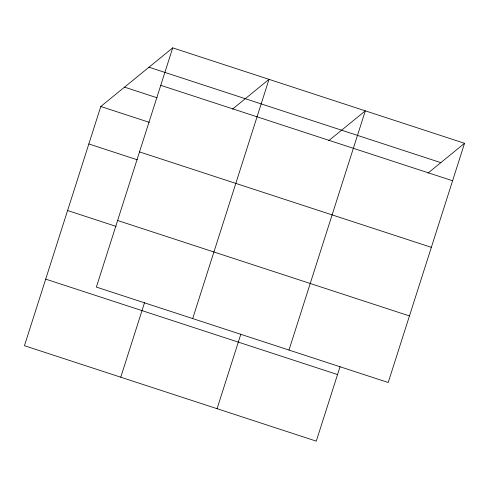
<?xml version="1.0" encoding="UTF-8"?>
<svg xmlns="http://www.w3.org/2000/svg" width="489" height="489" viewBox="0 0 489 489"><rect width="100%" height="100%" fill="white"/><g stroke="black" fill="none" stroke-linecap="round" stroke-linejoin="round"><path stroke-width="0.73" d="M172.715 47.861L96.37 287.074L388.205 382.508L464.55 143.295L172.715 47.861L100.795 106.492L24.45 345.705L316.285 441.139L340.069 366.622M120.759 377.202L144.536 302.679M192.678 318.571L269.017 79.352L232.477 109.145M217.061 408.694L240.845 334.176M288.981 350.063L365.326 110.844L328.785 140.636M428.009 173.082L464.55 143.295M148.98 67.207L440.815 162.641M160.759 85.324L452.594 180.759M124.53 87.14L157.11 97.8M100.795 106.492L149.31 122.354M139.512 151.902L431.347 247.336M88.839 143.955L137.354 159.824M117.617 220.496L409.452 315.931M67.586 210.533L116.101 226.401M45.697 279.127L337.532 374.562"/></g></svg>
